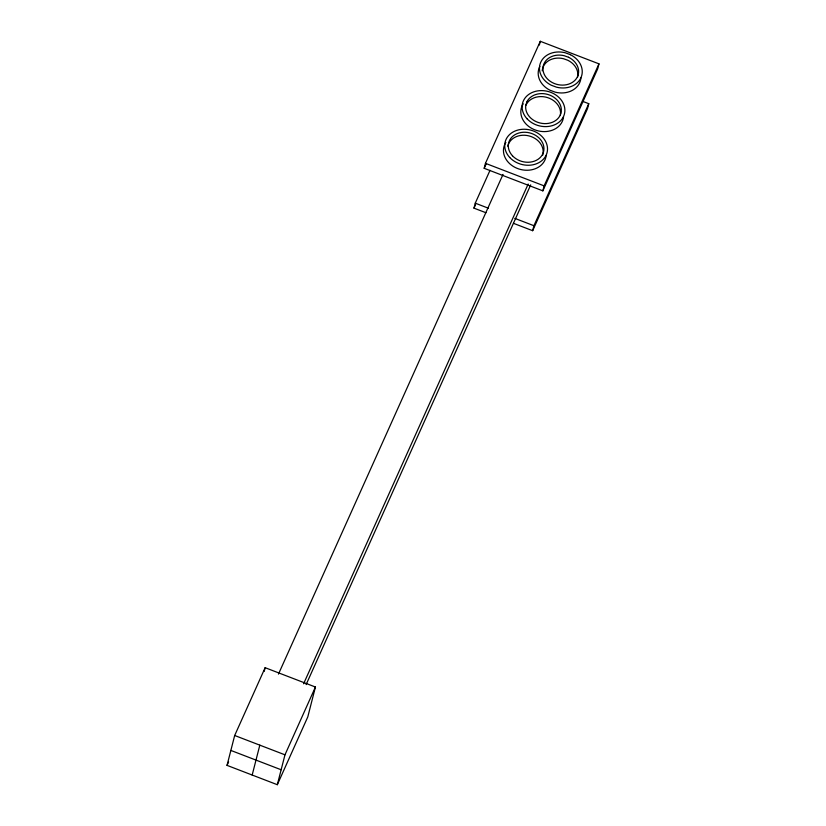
<?xml version="1.0" encoding="UTF-8"?>
<svg xmlns="http://www.w3.org/2000/svg" width="826" height="826" viewBox="0 0 826 826"><rect width="100%" height="100%" fill="white"/><g stroke="black" fill="none" stroke-linecap="round" stroke-linejoin="round"><path stroke-width="1.24" d="M227.036 765.372L234.677 735.491L265.146 667.697L315.429 687.025L307.788 716.906L277.319 784.7L227.036 765.372L228.606 761.861M264.196 671.424L265.146 667.697M252.178 775.036L259.818 745.155M277.319 784.7L284.97 754.819L315.429 687.025M485.967 212.747L473.99 208.152L475.26 203.165L490.024 170.311M484.181 168.308L485.461 163.331L540.297 41.3L598.964 63.85L597.694 68.837L542.847 190.858L484.181 168.308L486.297 163.61M539.347 45.038L540.297 41.3M513.504 223.34L532.656 230.702L533.926 225.725L588.773 103.694L582.784 101.391M542.847 190.858L544.127 185.881L598.964 63.85M588.773 103.694L587.492 108.671L532.656 230.702M526.059 105.191L526.358 104.355A18.017 14.796 14.4 0 1 547.607 97.613A18.017 14.796 14.4 0 1 560.369 115.196M473.99 208.152L475.57 204.631M278.455 674.119L503.034 174.389M303.596 683.783L528.175 184.053M306.105 684.609L530.695 184.879M485.461 163.331L544.127 185.881M475.26 203.165L488.434 208.235M514.774 218.353L533.926 225.725M234.677 735.491L284.97 754.819M230.857 750.431L281.139 769.76M563.538 116.848A21.621 17.749 14.4 0 1 536.229 130.332A21.621 17.749 14.4 0 1 523.23 103.797M580.926 77.943A21.621 17.749 14.4 0 1 555.258 92.171L549.982 90.21A21.621 17.749 14.4 0 1 539.863 66.4M546.172 155.494A21.621 17.749 14.4 0 1 518.862 168.979A21.621 17.749 14.4 0 1 505.863 142.444M542.228 70.799A18.017 14.796 14.4 0 1 563.384 58.687L567.803 60.267A18.017 14.796 14.4 0 1 577.539 77.303M507.794 146.254A18.017 14.796 14.4 0 1 529.208 135.96A18.017 14.796 14.4 0 1 542.579 155.484M527.122 101.371L525.842 105.016A18.017 14.796 14.4 0 0 548.578 123.342A18.017 14.796 14.4 0 0 556.827 99.75A18.017 14.796 14.4 0 0 527.122 101.371M568.567 57.273L564.148 55.693A18.017 14.796 14.4 0 0 543.498 72.378A18.017 14.796 14.4 0 0 572.057 82.59A18.017 14.796 14.4 0 0 568.567 57.273M570.446 54.702L565.17 52.75A21.621 17.749 14.4 0 0 540.638 62.477A21.621 17.749 14.4 0 0 551.262 85.233L556.538 87.184A21.621 17.749 14.4 0 0 581.07 77.458A21.621 17.749 14.4 0 0 570.446 54.702M527.102 118.83A21.621 17.749 14.4 0 0 563.6 116.342A21.621 17.749 14.4 0 0 539.76 90.653A21.621 17.749 14.4 0 0 527.102 118.83M509.735 157.477A21.621 17.749 14.4 0 0 546.234 154.989A21.621 17.749 14.4 0 0 522.393 129.3A21.621 17.749 14.4 0 0 509.735 157.477M512.461 155.773A18.017 14.796 14.4 0 0 542.878 153.698A18.017 14.796 14.4 0 0 523.013 132.284A18.017 14.796 14.4 0 0 512.461 155.773"/></g></svg>
